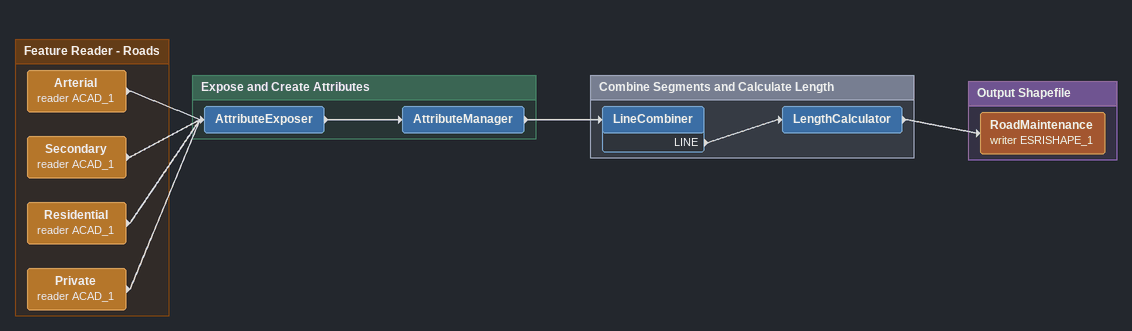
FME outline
Bookmark: Feature Reader - Roads
Arterial (reader ACAD_1)
    -> AttributeExposer
Secondary (reader ACAD_1)
    -> AttributeExposer
Residential (reader ACAD_1)
    -> AttributeExposer
Private (reader ACAD_1)
    -> AttributeExposer

Bookmark: Expose and Create Attributes
AttributeExposer
    -> AttributeManager
AttributeManager
    -> LineCombiner

Bookmark: Combine Segments and Calculate Length
LineCombiner
    LINE -> LengthCalculator
LengthCalculator
    -> RoadMaintenance (writer ESRISHAPE_1)

Bookmark: Output Shapefile
RoadMaintenance (writer ESRISHAPE_1)
